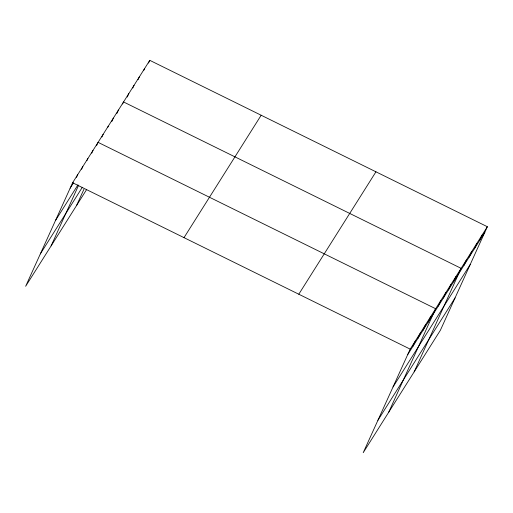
<?xml version="1.0" encoding="UTF-8"?>
<svg xmlns="http://www.w3.org/2000/svg" width="513" height="513" viewBox="0 0 513 513"><rect width="100%" height="100%" fill="white"/><g stroke="black" fill="none" stroke-linecap="round" stroke-linejoin="round"><path stroke-width="0.77" d="M487.35 226.72L410.188 349.129L363.223 452.665L440.385 330.257L487.35 226.72L149.777 60.335L72.615 182.743L25.65 286.28L86.665 189.483M76.469 177.389L77.707 174.664M81.567 169.309L82.805 166.584M86.966 160.55L87.896 158.504M91.75 153.156L92.988 150.424M51.114 245.881L78.617 185.244M96.534 145.756L98.079 142.345L435.652 308.736L388.687 412.272M101.933 136.997L103.171 134.265M107.647 127.551L108.262 126.192M111.808 121.523L113.36 118.112M116.9 113.444L118.452 110.032M76.578 205.489L83.92 189.303M122.613 103.998L123.543 101.952L461.116 268.337L414.151 371.88M127.243 97.04L128.789 93.629M132.796 88.031L134.034 85.305M138.048 79.707L139.286 76.982M143.602 70.704L144.531 68.659M148.539 63.061L149.777 60.335M412.805 346.506L415.28 341.049M417.896 338.426L420.371 332.975M422.994 330.353L425.469 324.896M428.086 322.273L430.561 316.816M438.269 306.114L440.744 300.656M443.36 298.034L445.835 292.577M448.452 289.954L450.927 284.497M453.55 281.874L456.025 276.417M463.887 265.471L466.362 260.014M469.132 257.148L471.607 251.691M474.384 248.824L476.859 243.367M479.629 240.501L482.105 235.044M70.14 188.2L73.539 182.814M55.462 220.564L77.95 184.885M40.335 253.909L82.349 187.258M184.013 237.647L261.175 115.239M298.79 294.225L375.952 171.81M407.713 354.586L484.875 232.177M393.035 386.956L470.19 264.541M377.908 420.301L455.063 297.893M72.615 182.743L410.188 349.129"/></g></svg>
